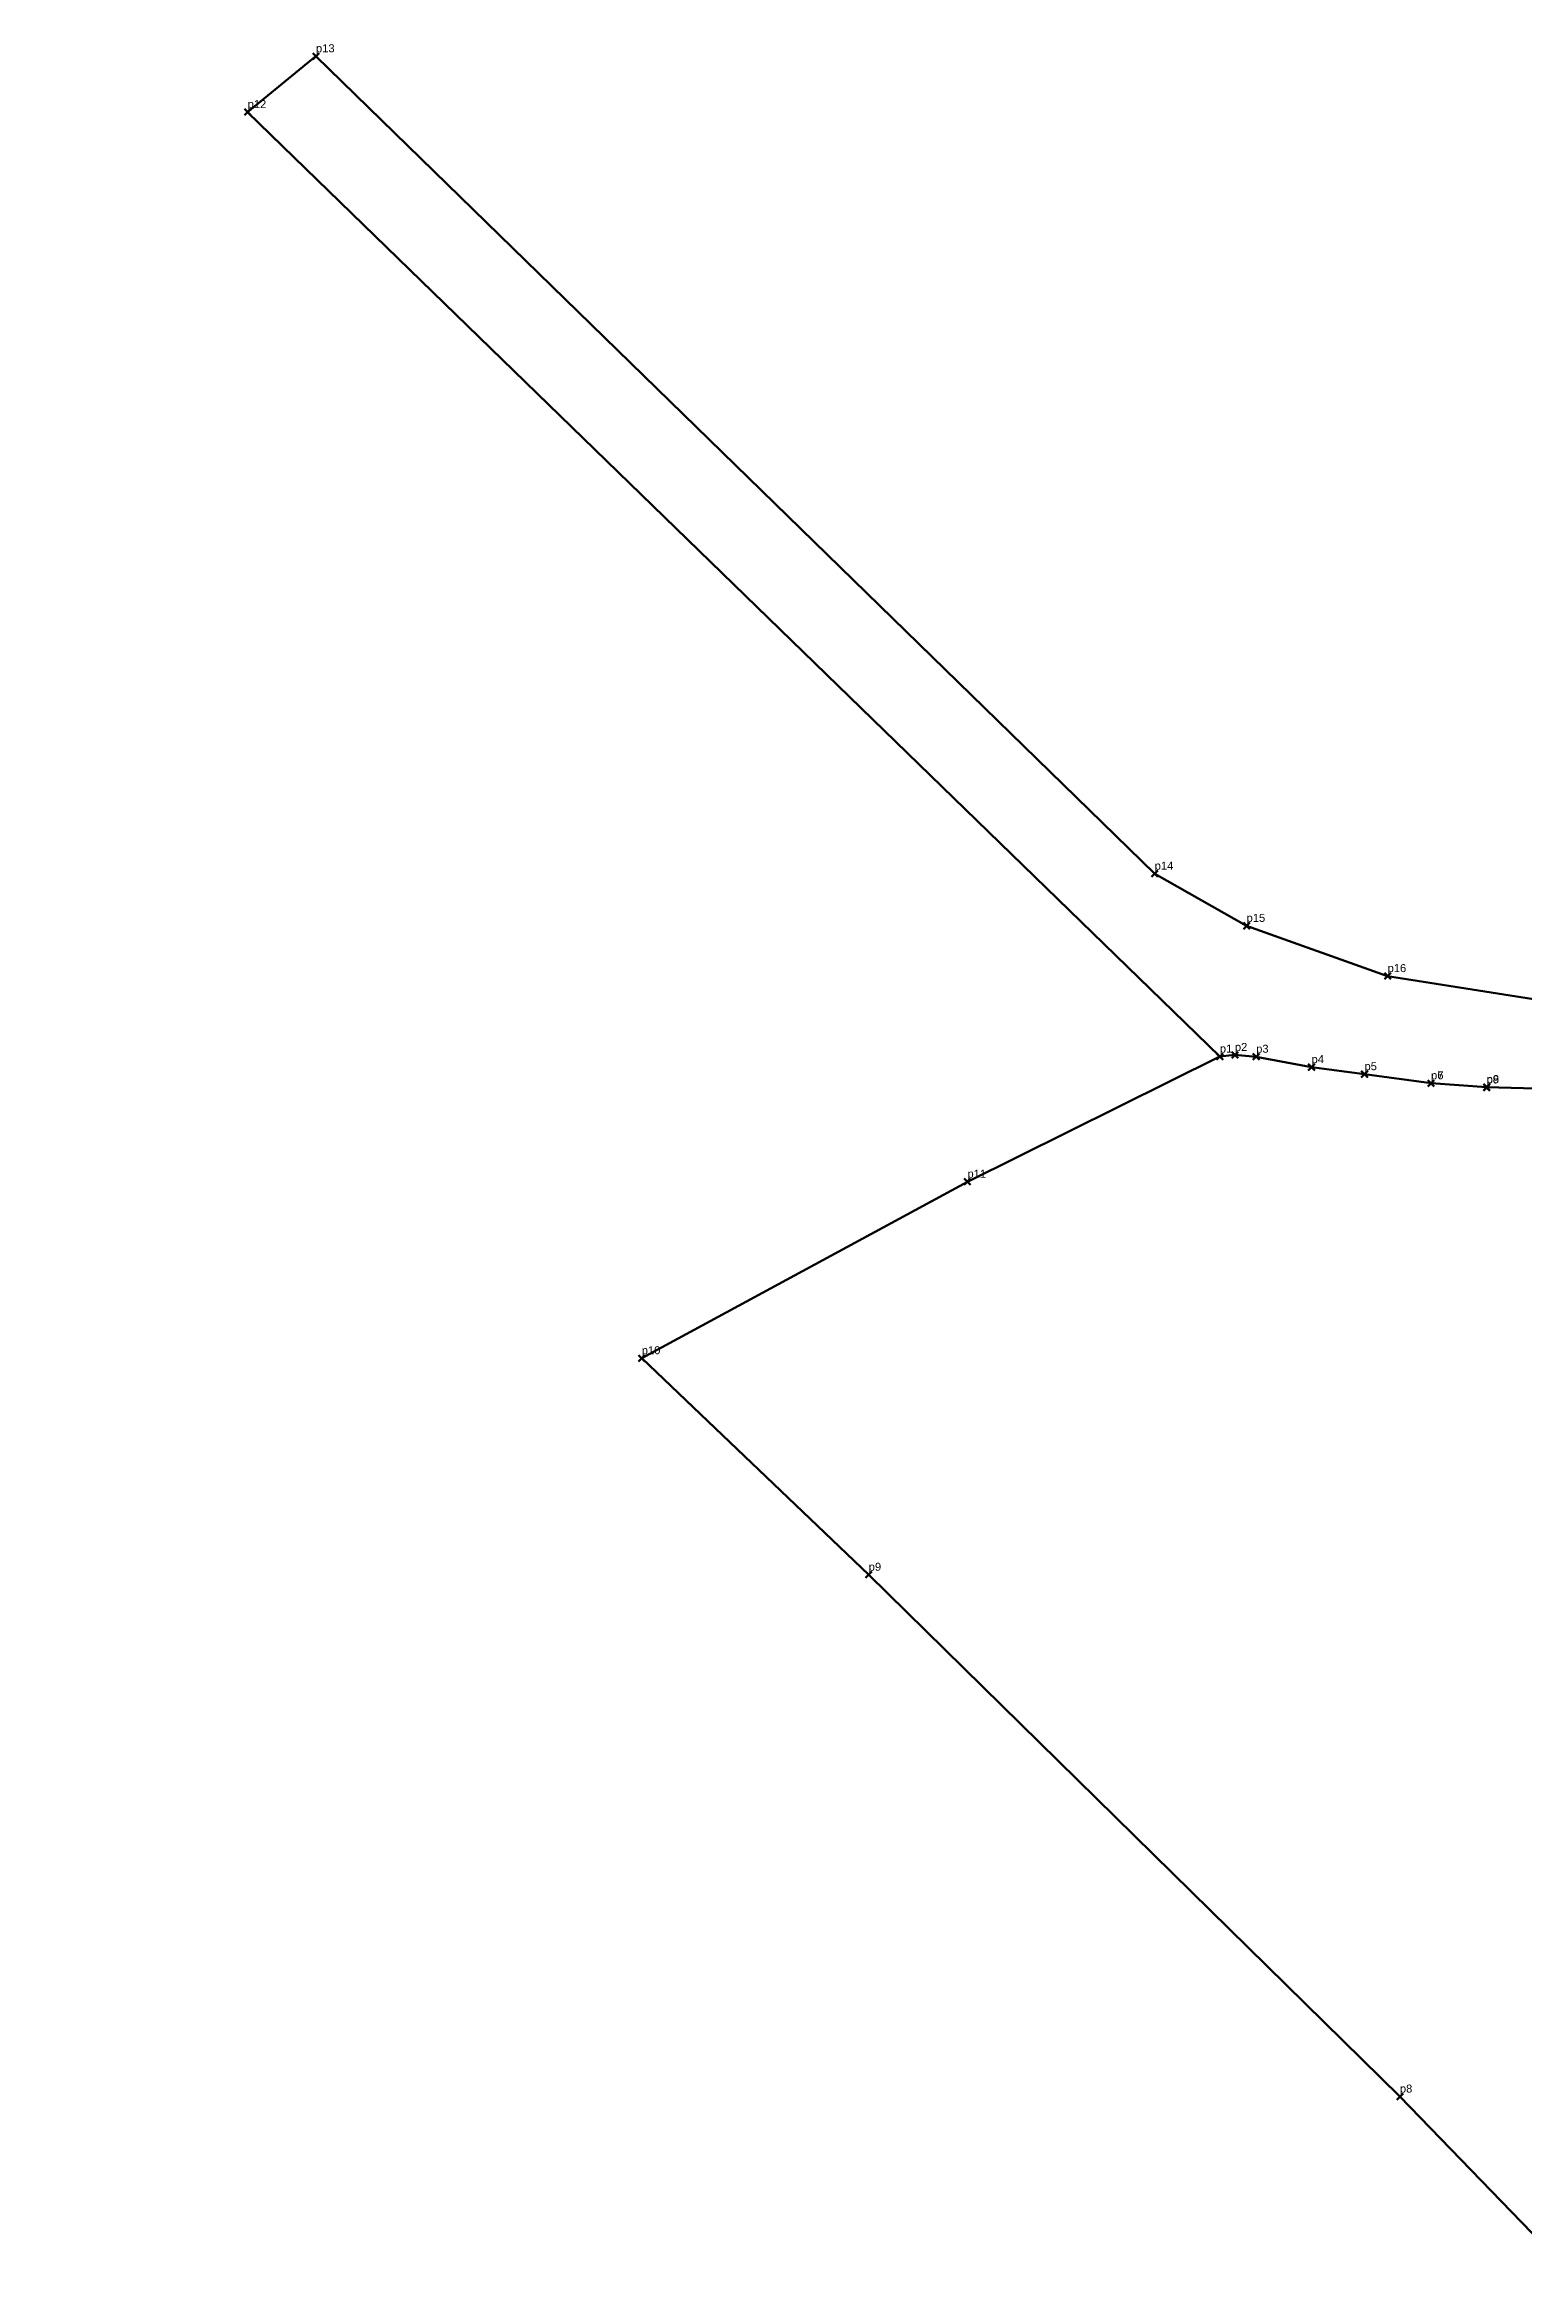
# Model space of a CAD drawing. Header units: millimetres. Extents: x 600342 to 600642, y 1312494 to 1312644.
# Drawn here: x 600342.4 to 600434.9, y 1312505.9 to 1312643.9 of the extents above; entities that cross this region are included whole.
import ezdxf

# ---------------------------------------------------------------- set-up
doc = ezdxf.new("R2010")
doc.units = ezdxf.units.MM
doc.header["$PDMODE"] = 3
doc.header["$PDSIZE"] = 0.2
doc.layers.get('0').update_dxf_attribs({"color": 1, "linetype": 'CONTINUOUS', "lineweight": 100})
doc.layers.add('Point', color=5, linetype='CONTINUOUS', lineweight=100)
doc.layers.add('Point_Name', color=1, linetype='CONTINUOUS', lineweight=100)
doc.styles.get("Standard").update_dxf_attribs({"font": 'arial.ttf', "width": 0.65})

msp = doc.modelspace()

# ---------------------------------------------------------------- linework, layer by layer
at = {"color": 7, "elevation": 361.82}
msp.add_lwpolyline([(600526.46, 1312549.85), (600508.07, 1312570.75), (600488.71, 1312588.32), (600452.04, 1312583.02), (600441.99, 1312583.25), (600426.39, 1312585.71), (600417.58, 1312588.85), (600411.84, 1312592.11), (600359.43, 1312643.19), (600355.16, 1312639.7), (600415.91, 1312580.68)], dxfattribs=at)
msp.add_lwpolyline([(600436.68, 1312505.87), (600427.16, 1312515.69), (600393.97, 1312548.3), (600379.79, 1312561.83), (600400.14, 1312572.86), (600415.91, 1312580.68), (600416.85, 1312580.78), (600418.18, 1312580.67), (600421.64, 1312580.02), (600424.95, 1312579.58), (600429.11, 1312579.01), (600432.58, 1312578.77), (600443.32, 1312578.48)])
at = {"color": 2, "elevation": 361.82}
for points in [[(600436.68, 1312505.87), (600427.16, 1312515.69), (600393.97, 1312548.3), (600379.79, 1312561.83), (600400.14, 1312572.86), (600415.91, 1312580.68)], [(600415.91, 1312580.68), (600416.85, 1312580.78), (600418.18, 1312580.67), (600421.64, 1312580.02), (600424.95, 1312579.58), (600429.11, 1312579.01), (600432.58, 1312578.77), (600443.32, 1312578.48)]]:
    msp.add_lwpolyline(points, dxfattribs=at)
at = {"layer": 'Point'}
for p in [(600359.43, 1312643.19, 369.53), (600355.16, 1312639.7, 369.32), (600411.84, 1312592.11, 368.04), (600417.58, 1312588.85, 367.8), (600426.39, 1312585.71, 367.46), (600415.91, 1312580.68, 367.52), (600416.85, 1312580.78, 367.52), (600418.18, 1312580.67, 367.48), (600421.64, 1312580.02, 367.59), (600424.95, 1312579.58, 367.55), (600429.11, 1312579.01, 367.39), (600429.11, 1312579.01, 367.39), (600432.58, 1312578.77, 367.42), (600432.58, 1312578.75, 367.42), (600400.14, 1312572.86, 367.53), (600379.79, 1312561.83, 367.78), (600393.97, 1312548.3, 365.72), (600427.16, 1312515.69, 360.3)]:
    msp.add_point(p, dxfattribs=at)

# ---------------------------------------------------------------- texts
at = {"layer": 'Point_Name'}
for s, p in [('p13', (600359.43, 1312643.44)), ('p12', (600355.16, 1312639.95)), ('p14', (600411.84, 1312592.36)), ('p15', (600417.58, 1312589.1)), ('p16', (600426.39, 1312585.96)), ('p1', (600415.91, 1312580.93)), ('p2', (600416.85, 1312581.03)), ('p3', (600418.18, 1312580.92)), ('p4', (600421.64, 1312580.27)), ('p5', (600424.95, 1312579.83)), ('p6', (600429.11, 1312579.26)), ('p7', (600429.11, 1312579.26)), ('p9', (600432.58, 1312579)), ('p8', (600432.58, 1312579.02)), ('p11', (600400.14, 1312573.11)), ('p10', (600379.79, 1312562.08)), ('p9', (600393.97, 1312548.55)), ('p8', (600427.16, 1312515.94))]:
    msp.add_text(s, height=0.5, dxfattribs=at).set_placement(p)

doc.saveas('drawing.dxf')
